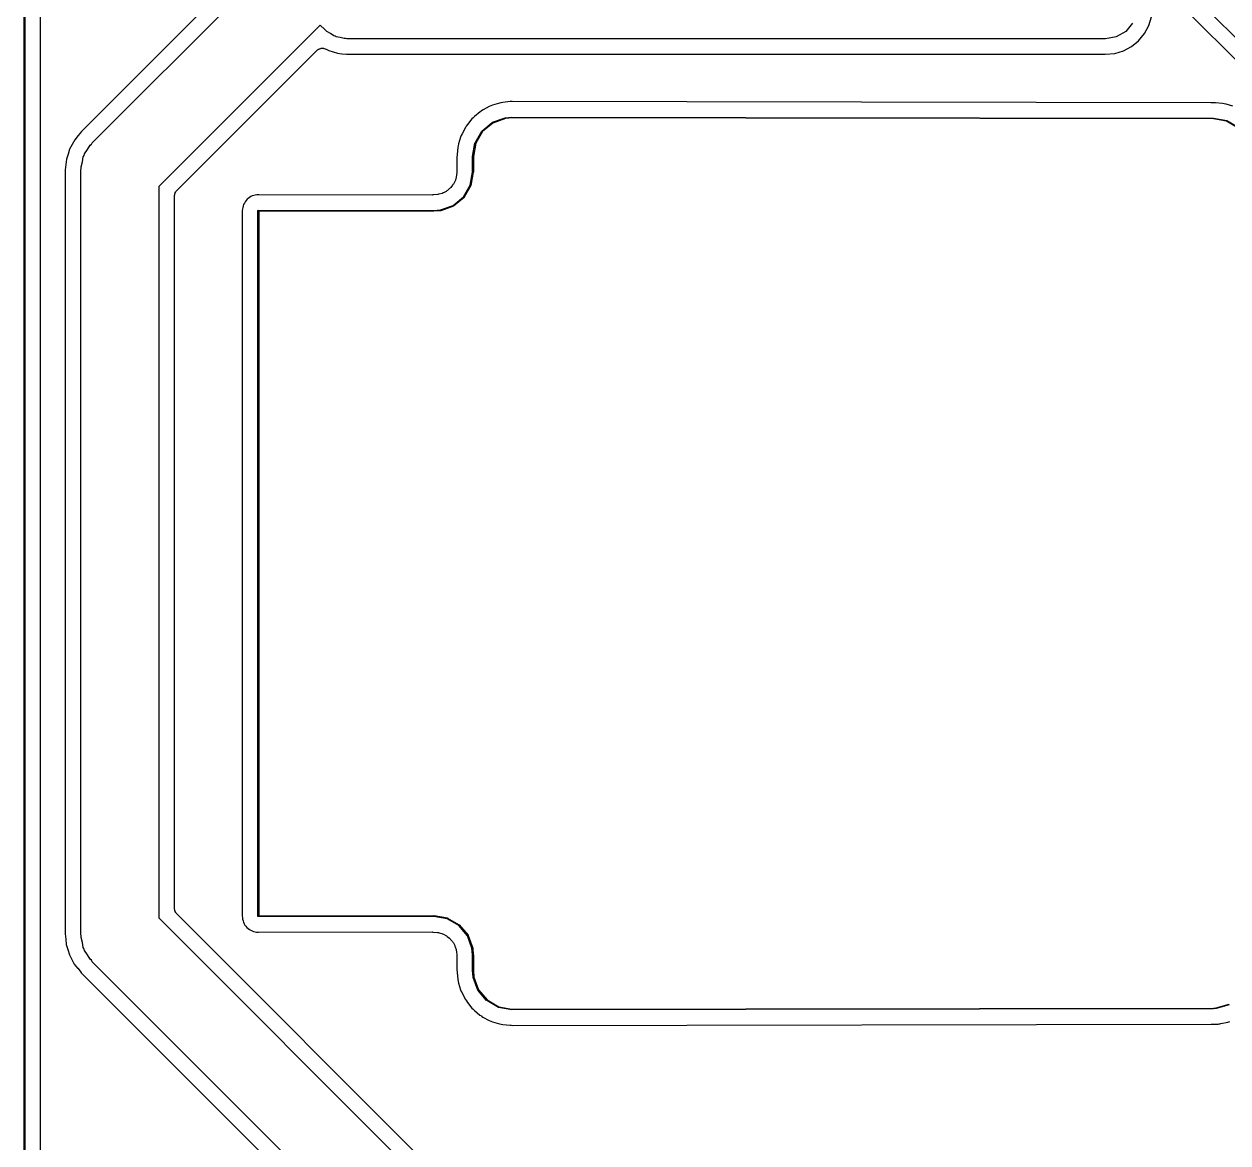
# Model space of a CAD drawing. Extents: x 69.6 to 139.6, y -158 to -61.
# Drawn here: x 81.58 to 97.03, y -132.47 to -118.11 of the extents above; entities that cross this region are included whole.
import ezdxf

# ---------------------------------------------------------------- set-up
doc = ezdxf.new("R2010")
doc.units = 0
doc.header["$MEASUREMENT"] = 0
doc.layers.add('BLACK', color=7, linetype='CONTINUOUS')

msp = doc.modelspace()

# ---------------------------------------------------------------- linework, layer by layer
at = {"layer": 'Black'}
for p, q in [((81.5833, -145.032), (81.5833, -105.032)), ((81.5933, -105.032), (81.5933, -145.032)), ((81.7933, -145.03), (81.7933, -105.037)), ((84.5832, -117.227), (82.321, -119.489)), ((98.1225, -119.282), (96.065, -117.225)), ((82.4589, -119.634), (84.8125, -117.28)), ((96.2029, -117.646), (97.9776, -119.42)), ((85.3832, -118.124), (83.3125, -120.195)), ((85.4422, -118.183), (85.3832, -118.124)), ((95.8064, -118.1), (95.7171, -118.206)), ((95.957, -118.235), (96.0127, -118.132)), ((96.0127, -118.132), (96.0473, -118.021)), ((85.4566, -118.193), (85.4422, -118.183)), ((85.4679, -118.206), (85.4566, -118.193)), ((85.5131, -118.233), (85.4679, -118.206)), ((85.556, -118.263), (85.5131, -118.233)), ((85.573, -118.267), (85.556, -118.263)), ((85.5882, -118.276), (85.573, -118.267)), ((85.6397, -118.285), (85.5882, -118.276)), ((85.6901, -118.298), (85.6397, -118.285)), ((85.7077, -118.297), (85.6901, -118.298)), ((85.725, -118.3), (85.7077, -118.297)), ((95.46, -118.3), (85.725, -118.3)), ((95.5968, -118.276), (95.46, -118.3)), ((95.7171, -118.206), (95.5968, -118.276)), ((95.8824, -118.325), (95.957, -118.235)), ((83.5418, -120.248), (85.339, -118.451)), ((85.339, -118.451), (85.3489, -118.444)), ((85.3489, -118.444), (85.3579, -118.436)), ((85.3579, -118.436), (85.363, -118.434)), ((85.363, -118.434), (85.3674, -118.431)), ((85.3674, -118.431), (85.3791, -118.428)), ((85.3791, -118.428), (85.3903, -118.424)), ((85.3903, -118.424), (85.3957, -118.423)), ((85.3957, -118.423), (85.401, -118.422)), ((85.401, -118.422), (85.413, -118.423)), ((85.413, -118.423), (85.425, -118.423)), ((85.425, -118.423), (85.4302, -118.425)), ((85.4302, -118.425), (85.4356, -118.425)), ((85.4356, -118.425), (85.4465, -118.43)), ((85.4465, -118.43), (85.4579, -118.434)), ((85.4579, -118.434), (85.4916, -118.453)), ((85.4916, -118.453), (85.5471, -118.47)), ((95.5764, -118.488), (95.6885, -118.454)), ((95.6885, -118.454), (95.7918, -118.399)), ((95.7918, -118.399), (95.8824, -118.325)), ((85.5471, -118.47), (85.5476, -118.47)), ((85.5476, -118.47), (85.5481, -118.47)), ((85.5481, -118.47), (85.6034, -118.487)), ((85.6034, -118.487), (85.6611, -118.493)), ((85.6611, -118.493), (85.6616, -118.493)), ((85.6616, -118.493), (85.6621, -118.493)), ((85.6621, -118.493), (85.7212, -118.5)), ((85.7212, -118.5), (85.7231, -118.5)), ((85.7231, -118.5), (85.7233, -118.5)), ((85.7233, -118.5), (85.7234, -118.5)), ((85.7234, -118.5), (85.7253, -118.5)), ((85.7253, -118.5), (95.4551, -118.5)), ((95.4551, -118.5), (95.5764, -118.488)), ((87.433, -119.238), (87.3626, -119.296)), ((87.4494, -119.228), (87.433, -119.238)), ((87.4499, -119.227), (87.4494, -119.228)), ((87.4505, -119.227), (87.4499, -119.227)), ((87.4718, -119.213), (87.4505, -119.227)), ((87.5521, -119.169), (87.4718, -119.213)), ((87.5703, -119.162), (87.5521, -119.169)), ((87.5709, -119.162), (87.5703, -119.162)), ((87.5715, -119.162), (87.5709, -119.162)), ((87.5951, -119.152), (87.5715, -119.162)), ((87.6822, -119.125), (87.5951, -119.152)), ((87.7013, -119.122), (87.6822, -119.125)), ((87.702, -119.121), (87.7013, -119.122)), ((87.7027, -119.121), (87.702, -119.121)), ((87.7278, -119.116), (87.7027, -119.121)), ((87.8185, -119.107), (87.7278, -119.116)), ((87.8259, -119.107), (87.8185, -119.107)), ((87.8313, -119.106), (87.8259, -119.107)), ((87.8368, -119.107), (87.8313, -119.106)), ((87.8452, -119.106), (87.8368, -119.107)), ((96.8094, -119.122), (87.8452, -119.106)), ((96.8145, -119.121), (96.8094, -119.122)), ((96.8686, -119.121), (96.8145, -119.121)), ((96.9593, -119.13), (96.8686, -119.121)), ((96.9793, -119.134), (96.9593, -119.13)), ((96.98, -119.134), (96.9793, -119.134)), ((96.9807, -119.134), (96.98, -119.134)), ((97.0048, -119.139), (96.9807, -119.134)), ((97.0919, -119.166), (97.0048, -119.139)), ((87.3296, -119.329), (87.2718, -119.399)), ((87.3436, -119.315), (87.3296, -119.329)), ((87.344, -119.314), (87.3436, -119.315)), ((87.3446, -119.314), (87.344, -119.314)), ((87.3626, -119.296), (87.3446, -119.314)), ((87.4574, -119.485), (87.5908, -119.373)), ((87.5965, -119.382), (87.4645, -119.492)), ((87.5908, -119.373), (87.5923, -119.372)), ((87.5923, -119.372), (87.7557, -119.314)), ((87.7585, -119.323), (87.5965, -119.382)), ((87.7557, -119.314), (87.7563, -119.313)), ((87.7563, -119.313), (87.757, -119.313)), ((87.757, -119.313), (87.843, -119.306)), ((87.8436, -119.316), (87.7585, -119.323)), ((87.843, -119.306), (87.8432, -119.306)), ((87.8432, -119.306), (87.8434, -119.306)), ((87.8434, -119.306), (96.8434, -119.319)), ((96.8429, -119.329), (87.8436, -119.316)), ((97.0126, -119.359), (96.8429, -119.329)), ((96.8434, -119.319), (96.8438, -119.319)), ((96.8438, -119.319), (96.8443, -119.319)), ((96.8443, -119.319), (97.0152, -119.35)), ((97.1613, -119.446), (97.0126, -119.359)), ((97.0152, -119.35), (97.0169, -119.35)), ((97.0169, -119.35), (97.1671, -119.437)), ((82.2766, -119.543), (82.233, -119.595)), ((82.2768, -119.543), (82.2766, -119.543)), ((82.2772, -119.542), (82.2768, -119.543)), ((82.321, -119.489), (82.2772, -119.542)), ((87.1922, -119.543), (87.1845, -119.561)), ((87.1924, -119.542), (87.1922, -119.543)), ((87.1928, -119.541), (87.1924, -119.542)), ((87.2026, -119.518), (87.1928, -119.541)), ((87.2457, -119.438), (87.2026, -119.518)), ((87.2567, -119.421), (87.2457, -119.438)), ((87.257, -119.421), (87.2567, -119.421)), ((87.2575, -119.42), (87.257, -119.421)), ((87.2718, -119.399), (87.2575, -119.42)), ((87.369, -119.636), (87.4563, -119.486)), ((87.4645, -119.492), (87.3781, -119.64)), ((87.4563, -119.486), (87.4574, -119.485)), ((82.2004, -119.656), (82.1678, -119.715)), ((82.2006, -119.655), (82.2004, -119.656)), ((82.2009, -119.655), (82.2006, -119.655)), ((82.233, -119.595), (82.2009, -119.655)), ((82.3968, -119.723), (82.4295, -119.666)), ((82.4295, -119.666), (82.4463, -119.652)), ((82.4463, -119.652), (82.4589, -119.634)), ((87.1484, -119.693), (87.1392, -119.784)), ((87.1525, -119.674), (87.1484, -119.693)), ((87.1526, -119.673), (87.1525, -119.674)), ((87.1528, -119.673), (87.1526, -119.673)), ((87.1579, -119.648), (87.1528, -119.673)), ((87.1845, -119.561), (87.1579, -119.648)), ((87.3377, -119.809), (87.3684, -119.638)), ((87.3781, -119.64), (87.3476, -119.81)), ((87.3684, -119.638), (87.369, -119.636)), ((82.1272, -119.846), (82.1203, -119.913)), ((82.1476, -119.781), (82.1272, -119.846)), ((82.1477, -119.78), (82.1476, -119.781)), ((82.1479, -119.78), (82.1477, -119.78)), ((82.1678, -119.715), (82.1479, -119.78)), ((82.3313, -119.881), (82.3427, -119.816)), ((82.3427, -119.816), (82.3537, -119.797)), ((82.3537, -119.797), (82.3593, -119.776)), ((82.3593, -119.776), (82.3968, -119.723)), ((87.1377, -119.811), (87.1374, -119.995)), ((87.1385, -119.804), (87.1377, -119.811)), ((87.1392, -119.793), (87.1382, -119.799)), ((87.1382, -119.799), (87.1385, -119.804)), ((87.1392, -119.784), (87.1392, -119.793)), ((87.3374, -120.01), (87.3377, -119.81)), ((87.3377, -119.81), (87.3377, -119.809)), ((87.3377, -119.81), (87.3377, -119.81)), ((87.3477, -119.81), (87.3474, -120.01)), ((87.3476, -119.81), (87.3477, -119.81)), ((82.1202, -119.914), (82.1125, -119.982)), ((82.1125, -119.982), (82.1125, -119.985)), ((82.1125, -119.985), (82.1125, -119.985)), ((82.1125, -119.985), (82.1125, -119.986)), ((82.1125, -119.986), (82.1125, -119.988)), ((82.1125, -119.988), (82.1125, -129.783)), ((82.1203, -119.913), (82.1202, -119.914)), ((82.1202, -119.914), (82.1202, -119.914)), ((82.3125, -119.987), (82.3163, -119.966)), ((82.3125, -129.787), (82.3125, -119.987)), ((82.3144, -119.944), (82.3313, -119.881)), ((82.3163, -119.966), (82.3144, -119.944)), ((87.1369, -120.005), (87.1317, -120.057)), ((87.1374, -119.995), (87.1365, -120)), ((87.1365, -120), (87.1369, -120.005)), ((87.3072, -120.179), (87.3374, -120.01)), ((87.3473, -120.011), (87.3169, -120.182)), ((87.3474, -120.01), (87.3473, -120.011)), ((87.3473, -120.011), (87.3473, -120.011)), ((87.0916, -120.164), (87.0856, -120.172)), ((87.1094, -120.131), (87.0916, -120.164)), ((87.1124, -120.121), (87.1094, -120.131)), ((87.1169, -120.113), (87.1124, -120.121)), ((87.1278, -120.076), (87.1169, -120.113)), ((87.129, -120.067), (87.1278, -120.076)), ((87.1317, -120.057), (87.129, -120.067)), ((83.3125, -120.195), (83.3125, -129.58)), ((83.5125, -120.319), (83.5133, -120.315)), ((83.5125, -129.456), (83.5125, -120.319)), ((83.5129, -120.31), (83.5163, -120.298)), ((83.5133, -120.315), (83.5129, -120.31)), ((83.5163, -120.298), (83.5185, -120.285)), ((83.5185, -120.285), (83.5207, -120.281)), ((83.5207, -120.281), (83.5219, -120.277)), ((83.5219, -120.277), (83.5294, -120.266)), ((83.5294, -120.266), (83.5359, -120.255)), ((83.5359, -120.255), (83.5393, -120.252)), ((83.5393, -120.252), (83.5418, -120.248)), ((84.5111, -120.317), (84.4937, -120.326)), ((84.5301, -120.311), (84.5111, -120.317)), ((84.5303, -120.311), (84.5301, -120.311)), ((84.5306, -120.311), (84.5303, -120.311)), ((84.5494, -120.305), (84.5306, -120.311)), ((84.5691, -120.303), (84.5494, -120.305)), ((84.5693, -120.303), (84.5691, -120.303)), ((84.5696, -120.303), (84.5693, -120.303)), ((84.5935, -120.301), (84.5696, -120.303)), ((86.8237, -120.305), (84.5935, -120.301)), ((86.8289, -120.304), (86.8237, -120.305)), ((86.8342, -120.304), (86.8289, -120.304)), ((86.8912, -120.299), (86.8342, -120.304)), ((86.9006, -120.296), (86.8912, -120.299)), ((86.9103, -120.295), (86.9006, -120.296)), ((86.9464, -120.284), (86.9103, -120.295)), ((86.9552, -120.279), (86.9464, -120.284)), ((86.9645, -120.276), (86.9552, -120.279)), ((86.9977, -120.258), (86.9645, -120.276)), ((87.0054, -120.252), (86.9977, -120.258)), ((87.0139, -120.247), (87.0054, -120.252)), ((87.0431, -120.223), (87.0139, -120.247)), ((87.0494, -120.216), (87.0431, -120.223)), ((87.0568, -120.209), (87.0494, -120.216)), ((87.0808, -120.18), (87.0568, -120.209)), ((87.0856, -120.172), (87.0808, -120.18)), ((87.221, -120.328), (87.3072, -120.179)), ((87.3163, -120.184), (87.2292, -120.334)), ((87.3164, -120.183), (87.3163, -120.184)), ((87.3163, -120.184), (87.3163, -120.184)), ((87.3169, -120.182), (87.3164, -120.183)), ((87.3169, -120.182), (87.3169, -120.182)), ((84.388, -120.464), (84.3859, -120.484)), ((84.394, -120.445), (84.388, -120.464)), ((84.3942, -120.445), (84.394, -120.445)), ((84.394, -120.445), (84.394, -120.445)), ((84.4, -120.426), (84.3942, -120.445)), ((84.4095, -120.409), (84.4, -120.426)), ((84.4096, -120.408), (84.4095, -120.409)), ((84.4098, -120.408), (84.4096, -120.408)), ((84.4192, -120.391), (84.4098, -120.408)), ((84.4318, -120.376), (84.4192, -120.391)), ((84.432, -120.376), (84.4318, -120.376)), ((84.4322, -120.375), (84.432, -120.376)), ((84.4447, -120.36), (84.4322, -120.375)), ((84.4601, -120.348), (84.4447, -120.36)), ((84.4603, -120.348), (84.4601, -120.348)), ((84.4605, -120.348), (84.4603, -120.348)), ((84.4758, -120.335), (84.4605, -120.348)), ((84.4933, -120.326), (84.4758, -120.335)), ((84.4935, -120.326), (84.4933, -120.326)), ((84.4937, -120.326), (84.4935, -120.326)), ((86.9274, -120.497), (87.0892, -120.438)), ((87.0934, -120.447), (86.9302, -120.507)), ((87.0892, -120.438), (87.221, -120.328)), ((87.0949, -120.447), (87.0934, -120.447)), ((87.2281, -120.335), (87.0949, -120.447)), ((87.0949, -120.447), (87.0949, -120.447)), ((87.2292, -120.334), (87.2281, -120.335)), ((84.3859, -120.484), (84.3833, -120.508)), ((84.3833, -120.508), (84.3833, -129.553)), ((84.3859, -120.484), (84.3859, -120.484)), ((84.3859, -120.484), (84.3859, -120.484)), ((84.5833, -120.506), (84.5833, -120.505)), ((84.5833, -120.505), (84.5835, -120.505)), ((84.5833, -129.558), (84.5833, -120.506)), ((84.5833, -120.506), (84.5833, -120.506)), ((84.5835, -120.505), (84.5836, -120.504)), ((84.5836, -120.504), (84.5838, -120.504)), ((84.5838, -120.504), (84.5839, -120.504)), ((84.5839, -120.504), (84.5842, -120.503)), ((84.5842, -120.503), (84.5844, -120.503)), ((84.5844, -120.503), (84.5848, -120.503)), ((84.5848, -120.503), (84.585, -120.502)), ((84.585, -120.502), (84.5854, -120.502)), ((84.5854, -120.502), (84.5858, -120.502)), ((84.5858, -120.502), (84.5862, -120.502)), ((84.5862, -120.502), (84.5865, -120.501)), ((84.5865, -120.501), (84.587, -120.501)), ((84.587, -120.501), (84.5874, -120.501)), ((84.5874, -120.501), (84.5878, -120.501)), ((84.5878, -120.501), (84.5883, -120.501)), ((84.5883, -120.501), (86.8414, -120.504)), ((86.8416, -120.514), (84.5933, -120.511)), ((84.5933, -120.511), (84.5933, -129.553)), ((86.8414, -120.504), (86.9274, -120.497)), ((86.8418, -120.514), (86.8416, -120.514)), ((86.842, -120.514), (86.8418, -120.514)), ((86.9289, -120.507), (86.842, -120.514)), ((86.9295, -120.507), (86.9289, -120.507)), ((86.9302, -120.507), (86.9295, -120.507)), ((83.3125, -129.58), (86.7536, -133.021)), ((83.5133, -129.46), (83.5125, -129.456)), ((83.5129, -129.465), (83.5133, -129.46)), ((83.5163, -129.477), (83.5129, -129.465)), ((83.5185, -129.49), (83.5163, -129.477)), ((83.5207, -129.494), (83.5185, -129.49)), ((83.5219, -129.498), (83.5207, -129.494)), ((83.5294, -129.509), (83.5219, -129.498)), ((83.5359, -129.52), (83.5294, -129.509)), ((83.5393, -129.523), (83.5359, -129.52)), ((83.5418, -129.527), (83.5393, -129.523)), ((86.8948, -132.88), (83.5418, -129.527)), ((84.3833, -129.553), (84.3856, -129.577)), ((84.3856, -129.577), (84.3856, -129.577)), ((84.3856, -129.577), (84.3856, -129.577)), ((84.3856, -129.577), (84.3875, -129.597)), ((84.5833, -129.559), (84.5833, -129.558)), ((84.5833, -129.558), (84.5833, -129.558)), ((84.5835, -129.559), (84.5833, -129.559)), ((84.5836, -129.56), (84.5835, -129.559)), ((84.5838, -129.56), (84.5836, -129.56)), ((84.5839, -129.56), (84.5838, -129.56)), ((84.5842, -129.561), (84.5839, -129.56)), ((84.5844, -129.561), (84.5842, -129.561)), ((84.5848, -129.561), (84.5844, -129.561)), ((84.585, -129.562), (84.5848, -129.561)), ((84.5854, -129.562), (84.585, -129.562)), ((84.5858, -129.562), (84.5854, -129.562)), ((84.5862, -129.562), (84.5858, -129.562)), ((84.5865, -129.563), (84.5862, -129.562)), ((84.587, -129.563), (84.5865, -129.563)), ((84.5874, -129.563), (84.587, -129.563)), ((84.5878, -129.563), (84.5874, -129.563)), ((84.5883, -129.563), (84.5878, -129.563)), ((86.8416, -129.56), (84.5883, -129.563)), ((84.5933, -129.553), (86.8416, -129.55)), ((86.8416, -129.55), (86.842, -129.55)), ((86.8418, -129.56), (86.8416, -129.56)), ((87.0118, -129.59), (86.8418, -129.56)), ((86.842, -129.55), (86.8434, -129.55)), ((86.8434, -129.55), (87.0144, -129.58)), ((87.0144, -129.58), (87.016, -129.581)), ((87.016, -129.581), (87.1664, -129.667)), ((84.3875, -129.597), (84.3932, -129.616)), ((84.3932, -129.616), (84.3932, -129.616)), ((84.3932, -129.616), (84.3933, -129.617)), ((84.3933, -129.617), (84.3989, -129.635)), ((84.3989, -129.635), (84.4082, -129.653)), ((84.4082, -129.653), (84.4083, -129.653)), ((84.4083, -129.653), (84.4084, -129.653)), ((84.4084, -129.653), (84.4176, -129.671)), ((84.4176, -129.671), (84.43, -129.686)), ((84.43, -129.686), (84.4301, -129.686)), ((84.4301, -129.686), (84.4303, -129.686)), ((84.4303, -129.686), (84.4427, -129.702)), ((84.4427, -129.702), (84.4579, -129.714)), ((84.4579, -129.714), (84.458, -129.714)), ((84.458, -129.714), (84.4583, -129.715)), ((84.4583, -129.715), (84.4734, -129.727)), ((84.4734, -129.727), (84.4907, -129.737)), ((84.4907, -129.737), (84.4909, -129.737)), ((84.4909, -129.737), (84.4912, -129.737)), ((84.4912, -129.737), (84.5085, -129.746)), ((87.1606, -129.676), (87.0118, -129.59)), ((87.271, -129.807), (87.1606, -129.676)), ((87.1664, -129.667), (87.1671, -129.668)), ((87.1671, -129.668), (87.1677, -129.668)), ((87.1677, -129.668), (87.2793, -129.802)), ((82.1125, -129.783), (82.1192, -129.851)), ((82.1192, -129.851), (82.1192, -129.852)), ((82.1192, -129.852), (82.1193, -129.852)), ((82.1193, -129.852), (82.1252, -129.92)), ((82.3163, -129.809), (82.3125, -129.787)), ((82.3144, -129.831), (82.3163, -129.809)), ((82.3313, -129.894), (82.3144, -129.831)), ((82.3427, -129.959), (82.3313, -129.894)), ((84.5085, -129.746), (84.5273, -129.752)), ((84.5273, -129.752), (84.5275, -129.752)), ((84.5275, -129.752), (84.5278, -129.752)), ((84.5278, -129.752), (84.5466, -129.758)), ((84.5466, -129.758), (84.5662, -129.76)), ((84.5662, -129.76), (84.5665, -129.76)), ((84.5665, -129.76), (84.5668, -129.76)), ((84.5668, -129.76), (84.5902, -129.763)), ((84.5902, -129.763), (86.8217, -129.759)), ((86.8217, -129.759), (86.8267, -129.76)), ((86.8267, -129.76), (86.8317, -129.76)), ((86.8317, -129.76), (86.8897, -129.765)), ((86.8897, -129.765), (86.8991, -129.768)), ((86.8991, -129.768), (86.9089, -129.769)), ((86.9089, -129.769), (86.945, -129.78)), ((86.945, -129.78), (86.9538, -129.784)), ((86.9538, -129.784), (86.9631, -129.787)), ((86.9631, -129.787), (86.9964, -129.805)), ((86.9964, -129.805), (87.0041, -129.811)), ((87.0041, -129.811), (87.0127, -129.816)), ((87.0127, -129.816), (87.0419, -129.84)), ((87.0419, -129.84), (87.0483, -129.847)), ((87.0483, -129.847), (87.0558, -129.854)), ((87.0558, -129.854), (87.0799, -129.883)), ((87.0799, -129.883), (87.0847, -129.891)), ((87.0847, -129.891), (87.0908, -129.899)), ((87.3299, -129.969), (87.271, -129.807)), ((87.2793, -129.802), (87.2801, -129.803)), ((87.2801, -129.803), (87.2801, -129.803)), ((87.2801, -129.803), (87.3395, -129.966)), ((82.1252, -129.92), (82.1448, -129.985)), ((82.1448, -129.985), (82.1449, -129.985)), ((82.1449, -129.985), (82.1451, -129.986)), ((82.1451, -129.986), (82.164, -130.051)), ((82.164, -130.051), (82.1959, -130.111)), ((82.3537, -129.978), (82.3427, -129.959)), ((82.3593, -129.999), (82.3537, -129.978)), ((82.3968, -130.052), (82.3593, -129.999)), ((87.0908, -129.899), (87.1087, -129.932)), ((87.1087, -129.932), (87.1118, -129.941)), ((87.1118, -129.941), (87.1163, -129.95)), ((87.1163, -129.95), (87.1275, -129.986)), ((87.1275, -129.986), (87.1287, -129.996)), ((87.1287, -129.996), (87.1314, -130.005)), ((87.1314, -130.005), (87.1368, -130.057)), ((87.3374, -130.054), (87.3299, -129.969)), ((87.3395, -129.966), (87.3396, -129.967)), ((87.3396, -129.967), (87.3398, -129.968)), ((87.3398, -129.968), (87.3473, -130.053)), ((82.1959, -130.111), (82.196, -130.111)), ((82.196, -130.111), (82.1963, -130.112)), ((82.1963, -130.112), (82.2275, -130.172)), ((82.2275, -130.172), (82.2704, -130.224)), ((82.4295, -130.109), (82.3968, -130.052)), ((82.4463, -130.123), (82.4295, -130.109)), ((82.4589, -130.141), (82.4463, -130.123)), ((85.9, -133.582), (82.4589, -130.141)), ((87.1368, -130.057), (87.1365, -130.062)), ((87.1365, -130.062), (87.1374, -130.067)), ((87.1374, -130.067), (87.1377, -130.25)), ((87.3377, -130.254), (87.3374, -130.054)), ((87.3473, -130.053), (87.3473, -130.054)), ((87.3473, -130.054), (87.3474, -130.054)), ((87.3474, -130.054), (87.3477, -130.254)), ((82.2704, -130.224), (82.2706, -130.225)), ((82.2706, -130.225), (82.271, -130.225)), ((82.271, -130.225), (82.3139, -130.279)), ((82.3139, -130.279), (82.3159, -130.281)), ((82.3159, -130.281), (82.316, -130.281)), ((82.316, -130.281), (82.3162, -130.281)), ((82.3162, -130.281), (82.3177, -130.283)), ((82.3177, -130.283), (85.6707, -133.636)), ((87.1377, -130.25), (87.1376, -130.251)), ((87.1376, -130.251), (87.1377, -130.251)), ((87.1377, -130.251), (87.1377, -130.253)), ((87.1377, -130.253), (87.1385, -130.261)), ((87.1385, -130.261), (87.1381, -130.266)), ((87.1381, -130.266), (87.139, -130.272)), ((87.139, -130.272), (87.139, -130.28)), ((87.139, -130.28), (87.1485, -130.37)), ((87.3453, -130.34), (87.3377, -130.254)), ((87.3377, -130.254), (87.3377, -130.254)), ((87.3377, -130.254), (87.3377, -130.254)), ((87.3454, -130.341), (87.3453, -130.34)), ((87.3455, -130.342), (87.3454, -130.341)), ((87.4049, -130.505), (87.3455, -130.342)), ((87.3477, -130.254), (87.3552, -130.339)), ((87.3552, -130.339), (87.414, -130.501)), ((87.1485, -130.37), (87.1529, -130.392)), ((87.1529, -130.392), (87.1529, -130.392)), ((87.1529, -130.392), (87.1532, -130.393)), ((87.1532, -130.393), (87.1575, -130.416)), ((87.1575, -130.416), (87.1844, -130.503)), ((87.1844, -130.503), (87.1929, -130.523)), ((87.4056, -130.506), (87.4049, -130.505)), ((87.4058, -130.506), (87.4056, -130.506)), ((87.5174, -130.639), (87.4058, -130.506)), ((87.4058, -130.506), (87.4058, -130.506)), ((87.414, -130.501), (87.5245, -130.632)), ((87.1929, -130.523), (87.1931, -130.524)), ((87.1931, -130.524), (87.1934, -130.524)), ((87.1934, -130.524), (87.2021, -130.546)), ((87.2021, -130.546), (87.2455, -130.626)), ((87.2455, -130.626), (87.2577, -130.644)), ((87.2577, -130.644), (87.258, -130.645)), ((87.258, -130.645), (87.2585, -130.645)), ((87.2585, -130.645), (87.2712, -130.665)), ((87.2712, -130.665), (87.3293, -130.735)), ((87.518, -130.64), (87.5174, -130.639)), ((87.5174, -130.639), (87.5174, -130.639)), ((87.5187, -130.64), (87.518, -130.64)), ((87.6691, -130.727), (87.5187, -130.64)), ((87.5245, -130.632), (87.6734, -130.718)), ((87.3293, -130.735), (87.3448, -130.75)), ((87.3448, -130.75), (87.3452, -130.751)), ((87.3452, -130.751), (87.3458, -130.751)), ((87.3458, -130.751), (87.362, -130.768)), ((87.362, -130.768), (87.4326, -130.825)), ((87.6703, -130.728), (87.6691, -130.727)), ((87.6708, -130.728), (87.6703, -130.728)), ((87.8418, -130.758), (87.6708, -130.728)), ((87.6708, -130.728), (87.6708, -130.728)), ((87.6734, -130.718), (87.8432, -130.748)), ((87.843, -130.758), (87.8418, -130.758)), ((87.8434, -130.758), (87.843, -130.758)), ((87.8432, -130.748), (87.8434, -130.748)), ((87.8434, -130.748), (96.8432, -130.735)), ((96.8434, -130.745), (87.8434, -130.758)), ((96.8432, -130.735), (96.8774, -130.733)), ((96.8435, -130.745), (96.8434, -130.745)), ((96.8437, -130.745), (96.8435, -130.745)), ((96.8785, -130.743), (96.8437, -130.745)), ((96.8774, -130.733), (97.0432, -130.686)), ((96.879, -130.742), (96.8785, -130.743)), ((96.8796, -130.742), (96.879, -130.742)), ((97.0468, -130.695), (96.8796, -130.742)), ((87.4326, -130.825), (87.4509, -130.837)), ((87.4509, -130.837), (87.4514, -130.838)), ((87.4514, -130.838), (87.452, -130.838)), ((87.452, -130.838), (87.4711, -130.851)), ((87.4711, -130.851), (87.5516, -130.894)), ((87.5516, -130.894), (87.5718, -130.902)), ((87.5718, -130.902), (87.5724, -130.903)), ((87.5724, -130.903), (87.5731, -130.903)), ((87.5731, -130.903), (87.5944, -130.912)), ((87.5944, -130.912), (87.6816, -130.938)), ((87.6816, -130.938), (87.7031, -130.943)), ((87.7031, -130.943), (87.7037, -130.943)), ((87.7037, -130.943), (87.7045, -130.943)), ((87.7045, -130.943), (87.7271, -130.948)), ((87.7271, -130.948), (87.8178, -130.957)), ((87.8178, -130.957), (87.8266, -130.957)), ((87.8266, -130.957), (87.8321, -130.958)), ((87.8321, -130.958), (87.8376, -130.957)), ((87.8376, -130.957), (87.8454, -130.958)), ((87.8454, -130.958), (96.8125, -130.943)), ((96.8125, -130.943), (96.8143, -130.943)), ((96.8143, -130.943), (96.816, -130.943)), ((96.816, -130.943), (96.8611, -130.944)), ((96.8611, -130.944), (96.9033, -130.941)), ((96.9033, -130.941), (96.9186, -130.938)), ((96.9186, -130.938), (96.9218, -130.938)), ((96.9218, -130.938), (96.9248, -130.937)), ((96.9248, -130.937), (96.9394, -130.935)), ((96.9394, -130.935), (97.0282, -130.915)), ((97.0282, -130.915), (97.0513, -130.907))]:
    msp.add_line(p, q, dxfattribs=at)

doc.saveas('drawing.dxf')
